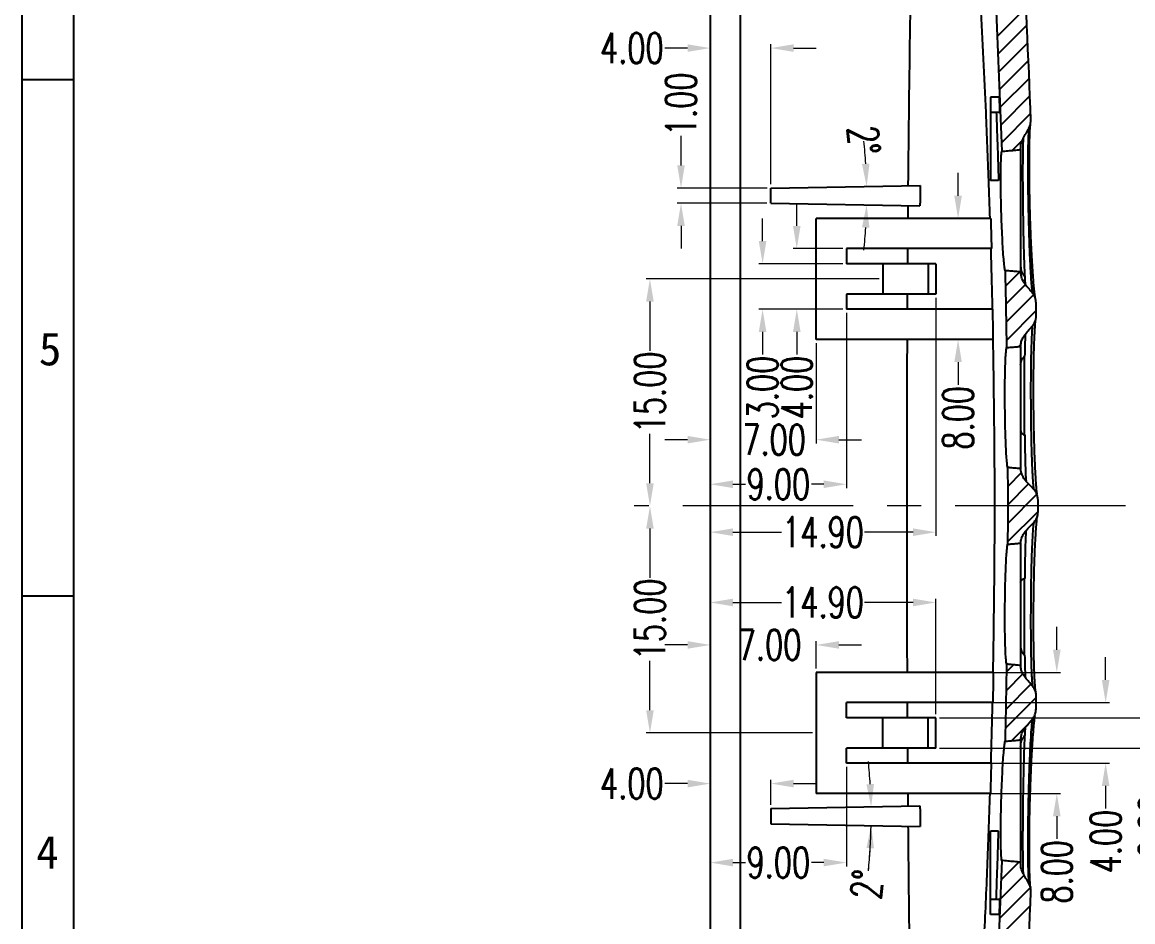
# Model space of a CAD drawing. Header units: millimetres. Extents: x 52832 to 53470, y -6025 to -5739.
# Drawn here: x 53270.5 to 53343.8, y -5903.7 to -5844.3 of the extents above; entities that cross this region are included whole.
import ezdxf
from ezdxf.enums import TextEntityAlignment as Align

# ---------------------------------------------------------------- set-up
doc = ezdxf.new("R2010")
doc.units = ezdxf.units.MM
doc.linetypes.add('CENTER', pattern=[0.6, 0.375, -0.075, 0.075, -0.075])
doc.layers.get('0').update_dxf_attribs({"linetype": 'CONTINUOUS'})
doc.layers.get('Defpoints').update_dxf_attribs({"linetype": 'CONTINUOUS'})
doc.layers.add('dim', color=82, linetype='CONTINUOUS', lineweight=9)
doc.layers.add('part', color=7, linetype='CONTINUOUS', lineweight=20)
doc.styles.get("Standard").update_dxf_attribs({"font": 'romans.shx', "width": 0.7})
doc.styles.add('宋体', font='SimSun.ttf', dxfattribs={"width": 0.7})
doc.dimstyles.new('03', dxfattribs={"dimscale": 0.5, "dimtxt": 4, "dimasz": 3, "dimexe": 0.5, "dimexo": 0.5, "dimgap": 0.09, "dimtad": 0, "dimzin": 0, "dimdsep": 46, "dimtxsty": 'Standard', "dimcen": 0, "dimclrd": 256, "dimclre": 256, "dimclrt": 6, "dimazin": 2, "dimtp": 0.01, "dimtm": 0.01, "dimtfac": 1, "dimtofl": 0, "dimtmove": 0, "dimatfit": 0, "dimfxl": 1, "dimtolj": 1, "dimtzin": 0, "dimlwd": -1, "dimlwe": -1, "dimarcsym": 0})

# ---------------------------------------------------------------- blocks, each defined once
blk = doc.blocks.new('*D1153')
at = {"layer": 'Defpoints', "color": 0}
for p in [(53315.93841046162, -5845.997005370677), (53315.93841046162, -5845.997005370677), (53319.93841046163, -5855.248909491484)]:
    blk.add_point(p, dxfattribs=at)
at = {"layer": 'dim'}
for p, q in [((53319.93841046163, -5854.998909491484), (53319.93841046163, -5845.747005370677)), ((53314.43841046162, -5845.997005370677), (53312.93841046162, -5845.997005370677)), ((53321.43841046163, -5845.997005370677), (53322.93841046163, -5845.997005370677))]:
    blk.add_line(p, q, dxfattribs=at)
for points in [[(53314.43841046162, -5845.747005370677), (53314.43841046162, -5846.247005370677), (53315.93841046162, -5845.997005370677)], [(53321.43841046163, -5845.747005370677), (53321.43841046163, -5846.247005370677), (53319.93841046163, -5845.997005370677)]]:
    blk.add_solid(points, dxfattribs=at)
at = {"layer": 'dim', "color": 6, "insert": (53310.76007712828, -5845.997005370677), "char_height": 2, "attachment_point": 5}
blk.add_mtext('\\A1;4.00', dxfattribs=at)
blk = doc.blocks.new('*D1154')
at = {"layer": 'Defpoints', "color": 0}
for p in [(53319.93841046163, -5855.248909491484), (53314.00516278799, -5856.248604904995), (53319.92096071329, -5856.248604904995)]:
    blk.add_point(p, dxfattribs=at)
at = {"layer": 'dim'}
for p, q in [((53314.00516278799, -5853.748909491484), (53314.00516278799, -5851.791825613122)), ((53319.68841046163, -5855.248909491484), (53313.75516278799, -5855.248909491484)), ((53319.67096071329, -5856.248604904995), (53313.75516278799, -5856.248604904995)), ((53314.00516278799, -5857.748604904995), (53314.00516278799, -5859.248604904995))]:
    blk.add_line(p, q, dxfattribs=at)
for points in [[(53313.75516278799, -5853.748909491484), (53314.25516278799, -5853.748909491484), (53314.00516278799, -5855.248909491484)], [(53313.75516278799, -5857.748604904995), (53314.25516278799, -5857.748604904995), (53314.00516278799, -5856.248604904995)]]:
    blk.add_solid(points, dxfattribs=at)
at = {"layer": 'dim', "color": 6, "insert": (53314.00516278799, -5849.713492279781), "char_height": 2, "attachment_point": 5, "rotation": 90}
blk.add_mtext('\\A1;1.00', dxfattribs=at)
blk = doc.blocks.new('*D1155')
at = {"layer": 'Defpoints', "color": 0}
for p in [(53319.93841046164, -5855.248909491484), (53329.81318155014, -5855.076544720985), (53326.27117997973, -5855.952404090078), (53319.93841046164, -5856.248909491484), (53329.78765812953, -5856.420828748984)]:
    blk.add_point(p, dxfattribs=at)
at = {"layer": 'dim'}
for start, end in [(3.457242124658418, 5.914484249320155), (354.0855157508977, 356.5427578755595)]:
    blk.add_arc((53291.29342964303, -5855.748909491538), 34.97834228015458, start, end, dxfattribs=at)
for points in [[(53326.4579250044, -5853.629866079893), (53325.9583031965, -5853.649309563819), (53326.26644455223, -5855.138453245566)], [(53325.95830319651, -5857.848509419127), (53326.45792500442, -5857.867952903054), (53326.26644455223, -5856.35936573738)]]:
    blk.add_solid(points, dxfattribs=at)
at = {"layer": 'dim', "color": 6, "insert": (53326.0801210428, -5852.092335941852), "char_height": 2, "attachment_point": 5, "rotation": 276.00056194950594}
blk.add_mtext('\\A1;2°', dxfattribs=at)
blk = doc.blocks.new('*D1156')
at = {"layer": 'Defpoints', "color": 0}
for p in [(53327.33841046163, -5861.248909491484), (53311.95275603631, -5876.248909491433), (53311.95275603631, -5876.248909491433)]:
    blk.add_point(p, dxfattribs=at)
at = {"layer": 'dim'}
for p, q in [((53327.08841046163, -5861.248909491484), (53311.70275603631, -5861.248909491484)), ((53311.95275603631, -5862.748909491484), (53311.95275603631, -5866.003909491458)), ((53311.95275603631, -5874.748909491433), (53311.95275603631, -5871.493909491458))]:
    blk.add_line(p, q, dxfattribs=at)
for points in [[(53311.70275603631, -5862.748909491484), (53312.20275603631, -5862.748909491484), (53311.95275603631, -5861.248909491484)], [(53311.70275603631, -5874.748909491433), (53312.20275603631, -5874.748909491433), (53311.95275603631, -5876.248909491433)]]:
    blk.add_solid(points, dxfattribs=at)
at = {"layer": 'dim', "color": 6, "insert": (53311.95275603631, -5868.74890949145), "char_height": 2, "attachment_point": 5, "rotation": 90}
blk.add_mtext('\\A1;15.00', dxfattribs=at)
blk = doc.blocks.new('*D1157')
at = {"layer": 'Defpoints', "color": 0}
for p in [(53324.93841046163, -5860.248909491484), (53319.39496877062, -5863.248909491484), (53324.93841046163, -5863.248909491484)]:
    blk.add_point(p, dxfattribs=at)
at = {"layer": 'dim'}
for p, q in [((53319.39496877062, -5858.748909491484), (53319.39496877062, -5857.248909491484)), ((53324.68841046163, -5860.248909491484), (53319.14496877062, -5860.248909491484)), ((53324.68841046163, -5863.248909491484), (53319.14496877062, -5863.248909491484)), ((53319.39496877062, -5864.748909491484), (53319.39496877062, -5866.248909491484))]:
    blk.add_line(p, q, dxfattribs=at)
for points in [[(53319.14496877062, -5858.748909491484), (53319.64496877062, -5858.748909491484), (53319.39496877062, -5860.248909491484)], [(53319.14496877062, -5864.748909491484), (53319.64496877062, -5864.748909491484), (53319.39496877062, -5863.248909491484)]]:
    blk.add_solid(points, dxfattribs=at)
at = {"layer": 'dim', "color": 6, "insert": (53319.39496877062, -5868.427242824809), "char_height": 2, "attachment_point": 5, "rotation": 90}
blk.add_mtext('\\A1;3.00', dxfattribs=at)
blk = doc.blocks.new('*D1158')
at = {"layer": 'Defpoints', "color": 0}
for p in [(53324.93841046163, -5859.248909491484), (53321.65364270957, -5863.248866739684), (53324.79624419755, -5863.248866739684)]:
    blk.add_point(p, dxfattribs=at)
at = {"layer": 'dim'}
for p, q in [((53321.65364270957, -5857.748909491484), (53321.65364270957, -5856.248909491484)), ((53324.68841046163, -5859.248909491484), (53321.40364270957, -5859.248909491484)), ((53324.54624419755, -5863.248866739684), (53321.40364270957, -5863.248866739684)), ((53321.65364270957, -5864.748866739684), (53321.65364270957, -5866.248866739684))]:
    blk.add_line(p, q, dxfattribs=at)
for points in [[(53321.40364270957, -5857.748909491484), (53321.90364270957, -5857.748909491484), (53321.65364270957, -5859.248909491484)], [(53321.40364270957, -5864.748866739684), (53321.90364270957, -5864.748866739684), (53321.65364270957, -5863.248866739684)]]:
    blk.add_solid(points, dxfattribs=at)
at = {"layer": 'dim', "color": 6, "insert": (53321.65364270957, -5868.427200073009), "char_height": 2, "attachment_point": 5, "rotation": 90}
blk.add_mtext('\\A1;4.00', dxfattribs=at)
blk = doc.blocks.new('*D1165')
at = {"layer": 'Defpoints', "color": 0}
for p in [(53332.30739117038, -5857.248909491484), (53332.30739117038, -5865.248909491484), (53332.30739117038, -5865.248909491484)]:
    blk.add_point(p, dxfattribs=at)
at = {"layer": 'dim'}
for p, q in [((53332.30739117038, -5855.748909491484), (53332.30739117038, -5854.248909491484)), ((53332.30739117038, -5866.748909491484), (53332.30739117038, -5868.248909491484))]:
    blk.add_line(p, q, dxfattribs=at)
for points in [[(53332.05739117038, -5855.748909491484), (53332.55739117038, -5855.748909491484), (53332.30739117038, -5857.248909491484)], [(53332.05739117038, -5866.748909491484), (53332.55739117038, -5866.748909491484), (53332.30739117038, -5865.248909491484)]]:
    blk.add_solid(points, dxfattribs=at)
at = {"layer": 'dim', "color": 6, "insert": (53332.30739117038, -5870.427242824809), "char_height": 2, "attachment_point": 5, "rotation": 90}
blk.add_mtext('\\A1;8.00', dxfattribs=at)
blk = doc.blocks.new('*D1166')
at = {"layer": 'Defpoints', "color": 0}
for p in [(53322.93841046163, -5865.248909491484), (53315.93841046163, -5871.873532427062), (53315.93841046163, -5871.873532427062)]:
    blk.add_point(p, dxfattribs=at)
at = {"layer": 'dim'}
for p, q in [((53322.93841046163, -5865.498909491484), (53322.93841046163, -5872.123532427062)), ((53314.43841046163, -5871.873532427062), (53312.93841046163, -5871.873532427062)), ((53324.43841046163, -5871.873532427062), (53325.93841046163, -5871.873532427062))]:
    blk.add_line(p, q, dxfattribs=at)
for points in [[(53314.43841046163, -5871.623532427062), (53314.43841046163, -5872.123532427062), (53315.93841046163, -5871.873532427062)], [(53324.43841046163, -5871.623532427062), (53324.43841046163, -5872.123532427062), (53322.93841046163, -5871.873532427062)]]:
    blk.add_solid(points, dxfattribs=at)
at = {"layer": 'dim', "color": 6, "insert": (53320.1572890732, -5871.873532427062), "char_height": 2, "attachment_point": 5}
blk.add_mtext('\\A1;7.00', dxfattribs=at)
blk = doc.blocks.new('*D1167')
at = {"layer": 'Defpoints', "color": 0}
for p in [(53324.93841046163, -5863.248909491484), (53315.93841046163, -5874.817041309992), (53315.93841046163, -5874.817041309992)]:
    blk.add_point(p, dxfattribs=at)
at = {"layer": 'dim'}
for p, q in [((53324.93841046163, -5863.498909491484), (53324.93841046163, -5875.067041309992)), ((53317.43841046163, -5874.817041309992), (53318.2600771283, -5874.817041309992)), ((53323.43841046163, -5874.817041309992), (53322.61674379497, -5874.817041309992))]:
    blk.add_line(p, q, dxfattribs=at)
for points in [[(53317.43841046163, -5874.567041309992), (53317.43841046163, -5875.067041309992), (53315.93841046163, -5874.817041309992)], [(53323.43841046163, -5874.567041309992), (53323.43841046163, -5875.067041309992), (53324.93841046163, -5874.817041309992)]]:
    blk.add_solid(points, dxfattribs=at)
at = {"layer": 'dim', "color": 6, "insert": (53320.43841046163, -5874.817041309992), "char_height": 2, "attachment_point": 5}
blk.add_mtext('\\A1;9.00', dxfattribs=at)
blk = doc.blocks.new('*D1168')
at = {"layer": 'Defpoints', "color": 0}
for p in [(53330.83841046163, -5862.248909491484), (53315.93841046163, -5877.984997934558), (53315.93841046163, -5877.984997934558)]:
    blk.add_point(p, dxfattribs=at)
at = {"layer": 'dim'}
for p, q in [((53330.83841046163, -5862.498909491484), (53330.83841046163, -5878.234997934558)), ((53317.43841046163, -5877.984997934558), (53320.64341046163, -5877.984997934558)), ((53329.33841046163, -5877.984997934558), (53326.13341046163, -5877.984997934558))]:
    blk.add_line(p, q, dxfattribs=at)
for points in [[(53317.43841046163, -5877.734997934558), (53317.43841046163, -5878.234997934558), (53315.93841046163, -5877.984997934558)], [(53329.33841046163, -5877.734997934558), (53329.33841046163, -5878.234997934558), (53330.83841046163, -5877.984997934558)]]:
    blk.add_solid(points, dxfattribs=at)
at = {"layer": 'dim', "color": 6, "insert": (53323.38841046163, -5877.984997934558), "char_height": 2, "attachment_point": 5}
blk.add_mtext('\\A1;14.90', dxfattribs=at)
blk = doc.blocks.new('*D1169')
at = {"layer": 'Defpoints', "color": 0}
for p in [(53311.95275603631, -5876.248909491433), (53311.95275603631, -5876.248909491433), (53322.93841046163, -5891.248909491484)]:
    blk.add_point(p, dxfattribs=at)
at = {"layer": 'dim'}
for p, q in [((53311.95275603631, -5877.748909491433), (53311.95275603631, -5881.003909491458)), ((53311.95275603631, -5889.748909491484), (53311.95275603631, -5886.493909491458)), ((53322.68841046163, -5891.248909491484), (53311.70275603631, -5891.248909491484))]:
    blk.add_line(p, q, dxfattribs=at)
for points in [[(53311.70275603631, -5877.748909491433), (53312.20275603631, -5877.748909491433), (53311.95275603631, -5876.248909491433)], [(53311.70275603631, -5889.748909491484), (53312.20275603631, -5889.748909491484), (53311.95275603631, -5891.248909491484)]]:
    blk.add_solid(points, dxfattribs=at)
at = {"layer": 'dim', "color": 6, "insert": (53311.95275603631, -5883.74890949145), "char_height": 2, "attachment_point": 5, "rotation": 90}
blk.add_mtext('\\A1;15.00', dxfattribs=at)
blk = doc.blocks.new('*D1170')
at = {"layer": 'Defpoints', "color": 0}
for p in [(53332.84027058206, -5887.248909491484), (53332.84027058206, -5895.248909491484), (53338.82887529043, -5895.248909491484)]:
    blk.add_point(p, dxfattribs=at)
at = {"layer": 'dim'}
for p, q in [((53338.82887529043, -5885.748909491484), (53338.82887529043, -5884.248909491484)), ((53333.09027058206, -5887.248909491484), (53339.07887529043, -5887.248909491484)), ((53333.09027058206, -5895.248909491484), (53339.07887529043, -5895.248909491484)), ((53338.82887529043, -5896.748909491484), (53338.82887529043, -5898.248909491484))]:
    blk.add_line(p, q, dxfattribs=at)
for points in [[(53338.57887529043, -5885.748909491484), (53339.07887529043, -5885.748909491484), (53338.82887529043, -5887.248909491484)], [(53338.57887529043, -5896.748909491484), (53339.07887529043, -5896.748909491484), (53338.82887529043, -5895.248909491484)]]:
    blk.add_solid(points, dxfattribs=at)
at = {"layer": 'dim', "color": 6, "insert": (53338.82887529043, -5900.427242824809), "char_height": 2, "attachment_point": 5, "rotation": 90}
blk.add_mtext('\\A1;8.00', dxfattribs=at)
blk = doc.blocks.new('*D1171')
at = {"layer": 'Defpoints', "color": 0}
for p in [(53331.86843504326, -5889.248909491484), (53331.86843504327, -5893.248909491484), (53342.05537776918, -5893.248909491484)]:
    blk.add_point(p, dxfattribs=at)
at = {"layer": 'dim'}
for p, q in [((53342.05537776918, -5887.748909491484), (53342.05537776918, -5886.248909491484)), ((53332.11843504326, -5889.248909491484), (53342.30537776918, -5889.248909491484)), ((53332.11843504327, -5893.248909491484), (53342.30537776918, -5893.248909491484)), ((53342.05537776918, -5894.748909491484), (53342.05537776918, -5896.248909491484))]:
    blk.add_line(p, q, dxfattribs=at)
for points in [[(53341.80537776918, -5887.748909491484), (53342.30537776918, -5887.748909491484), (53342.05537776918, -5889.248909491484)], [(53341.80537776918, -5894.748909491484), (53342.30537776918, -5894.748909491484), (53342.05537776918, -5893.248909491484)]]:
    blk.add_solid(points, dxfattribs=at)
at = {"layer": 'dim', "color": 6, "insert": (53342.05537776918, -5898.427242824809), "char_height": 2, "attachment_point": 5, "rotation": 90}
blk.add_mtext('\\A1;4.00', dxfattribs=at)
blk = doc.blocks.new('*D1172')
at = {"layer": 'Defpoints', "color": 0}
for p in [(53330.83841046163, -5890.248909491484), (53330.83841046163, -5892.248909491484), (53345.24300013734, -5892.248909491484)]:
    blk.add_point(p, dxfattribs=at)
at = {"layer": 'dim'}
for p, q in [((53345.24300013734, -5888.748909491484), (53345.24300013734, -5887.248909491484)), ((53331.08841046163, -5890.248909491484), (53345.49300013734, -5890.248909491484)), ((53331.08841046163, -5892.248909491484), (53345.49300013734, -5892.248909491484)), ((53345.24300013734, -5893.748909491484), (53345.24300013734, -5895.248909491484))]:
    blk.add_line(p, q, dxfattribs=at)
for points in [[(53344.99300013734, -5888.748909491484), (53345.49300013734, -5888.748909491484), (53345.24300013734, -5890.248909491484)], [(53344.99300013734, -5893.748909491484), (53345.49300013734, -5893.748909491484), (53345.24300013734, -5892.248909491484)]]:
    blk.add_solid(points, dxfattribs=at)
at = {"layer": 'dim', "color": 6, "insert": (53345.24300013734, -5897.42724282481), "char_height": 2, "attachment_point": 5, "rotation": 90}
blk.add_mtext('\\A1;2.00', dxfattribs=at)
blk = doc.blocks.new('*D1173')
at = {"layer": 'Defpoints', "color": 0}
for p in [(53315.93841046163, -5885.434533082497), (53315.93841046163, -5885.434533082497), (53322.93841046163, -5887.248909491484)]:
    blk.add_point(p, dxfattribs=at)
at = {"layer": 'dim'}
for p, q in [((53314.43841046163, -5885.434533082497), (53312.93841046163, -5885.434533082497)), ((53322.93841046163, -5886.998909491484), (53322.93841046163, -5885.184533082497)), ((53324.43841046163, -5885.434533082497), (53325.93841046163, -5885.434533082497))]:
    blk.add_line(p, q, dxfattribs=at)
for points in [[(53314.43841046163, -5885.184533082497), (53314.43841046163, -5885.684533082497), (53315.93841046163, -5885.434533082497)], [(53324.43841046163, -5885.184533082497), (53324.43841046163, -5885.684533082497), (53322.93841046163, -5885.434533082497)]]:
    blk.add_solid(points, dxfattribs=at)
at = {"layer": 'dim', "color": 6, "insert": (53319.85765816625, -5885.434533082497), "char_height": 2, "attachment_point": 5}
blk.add_mtext('\\A1;7.00', dxfattribs=at)
blk = doc.blocks.new('*D1174')
at = {"layer": 'Defpoints', "color": 0}
for p in [(53324.93841046164, -5893.248909491484), (53315.93841046163, -5899.816699452461), (53315.93841046163, -5899.816699452461)]:
    blk.add_point(p, dxfattribs=at)
at = {"layer": 'dim'}
for p, q in [((53324.93841046164, -5893.498909491484), (53324.93841046164, -5900.066699452461)), ((53317.43841046163, -5899.816699452461), (53318.2600771283, -5899.816699452461)), ((53323.43841046164, -5899.816699452461), (53322.61674379497, -5899.816699452461))]:
    blk.add_line(p, q, dxfattribs=at)
for points in [[(53317.43841046163, -5899.566699452461), (53317.43841046163, -5900.066699452461), (53315.93841046163, -5899.816699452461)], [(53323.43841046164, -5899.566699452461), (53323.43841046164, -5900.066699452461), (53324.93841046164, -5899.816699452461)]]:
    blk.add_solid(points, dxfattribs=at)
at = {"layer": 'dim', "color": 6, "insert": (53320.43841046163, -5899.816699452461), "char_height": 2, "attachment_point": 5}
blk.add_mtext('\\A1;9.00', dxfattribs=at)
blk = doc.blocks.new('*D1175')
at = {"layer": 'Defpoints', "color": 0}
for p in [(53315.93841046163, -5882.628362119678), (53315.93841046163, -5882.628362119678), (53330.83841046163, -5890.248909491484)]:
    blk.add_point(p, dxfattribs=at)
at = {"layer": 'dim'}
for p, q in [((53330.83841046163, -5889.998909491484), (53330.83841046163, -5882.378362119678)), ((53317.43841046163, -5882.628362119678), (53320.64341046163, -5882.628362119678)), ((53329.33841046163, -5882.628362119678), (53326.13341046163, -5882.628362119678))]:
    blk.add_line(p, q, dxfattribs=at)
for points in [[(53317.43841046163, -5882.378362119678), (53317.43841046163, -5882.878362119678), (53315.93841046163, -5882.628362119678)], [(53329.33841046163, -5882.378362119678), (53329.33841046163, -5882.878362119678), (53330.83841046163, -5882.628362119678)]]:
    blk.add_solid(points, dxfattribs=at)
at = {"layer": 'dim', "color": 6, "insert": (53323.38841046163, -5882.628362119678), "char_height": 2, "attachment_point": 5}
blk.add_mtext('\\A1;14.90', dxfattribs=at)
blk = doc.blocks.new('*D1176')
at = {"layer": 'Defpoints', "color": 0}
for p in [(53315.93841046163, -5894.597638751673), (53315.93841046163, -5894.597638751673), (53319.93841046163, -5896.248909491484)]:
    blk.add_point(p, dxfattribs=at)
at = {"layer": 'dim'}
for p, q in [((53314.43841046163, -5894.597638751673), (53312.93841046163, -5894.597638751673)), ((53319.93841046163, -5895.998909491484), (53319.93841046163, -5894.347638751673)), ((53321.43841046163, -5894.597638751673), (53322.93841046163, -5894.597638751673))]:
    blk.add_line(p, q, dxfattribs=at)
for points in [[(53314.43841046163, -5894.347638751673), (53314.43841046163, -5894.847638751673), (53315.93841046163, -5894.597638751673)], [(53321.43841046163, -5894.347638751673), (53321.43841046163, -5894.847638751673), (53319.93841046163, -5894.597638751673)]]:
    blk.add_solid(points, dxfattribs=at)
at = {"layer": 'dim', "color": 6, "insert": (53310.7600771283, -5894.597638751673), "char_height": 2, "attachment_point": 5}
blk.add_mtext('\\A1;4.00', dxfattribs=at)
blk = doc.blocks.new('*D1185')
at = {"layer": 'Defpoints', "color": 0}
for p in [(53319.93841046163, -5896.248909491484), (53329.78765809003, -5896.076990234584), (53326.56767743286, -5896.543689921112), (53319.93841046163, -5897.248909491484), (53329.81318150853, -5897.421274261183)]:
    blk.add_point(p, dxfattribs=at)
at = {"layer": 'dim'}
for centre, start, end in [((53291.29342964437, -5896.748909491668), 3.436584666324523, 5.873169332346091), ((53291.29342964436, -5896.748909491668), 354.1257281569831, 359.000000000435), ((53291.29342964437, -5896.748909491668), 354.1268306683919, 356.5634153344135)]:
    blk.add_arc(centre, 35.27484474970644, start, end, dxfattribs=at)
for points in [[(53326.75465426692, -5894.62472594098), (53326.25502896205, -5894.644079357604), (53326.56290186435, -5896.133278563898)], [(53326.25502896207, -5898.853739625281), (53326.75465426694, -5898.873093041899), (53326.56290186436, -5897.364540418984)]]:
    blk.add_solid(points, dxfattribs=at)
at = {"layer": 'dim', "color": 6, "insert": (53326.28973645867, -5901.266023347451), "char_height": 2, "attachment_point": 5, "rotation": 84.12572815661402}
blk.add_mtext('\\A1;2°', dxfattribs=at)
blk = doc.blocks.new('sa3l')
for p, q in [((11.66399999999976, 303.2640000000001), (5.83199999999988, 303.2640000000001)), ((11.66399999999976, 244.944), (5.83199999999988, 244.944))]:
    blk.add_line(p, q)
for points in [[(5.83199999999988, 5.832000000000335), (5.832000000000789, 484.0560000000005), (340.5888, 484.0559999999996), (340.5887999999995, 5.831999999999425)], [(11.66399999999976, 11.66399999999976), (11.66400000000021, 478.2240000000002), (334.7568000000006, 478.2240000000002), (334.7567999999997, 11.66399999999976)]]:
    blk.add_lwpolyline(points, close=True)
at = {"style": '宋体'}
for s, p in [('5', (8.985396042366574, 272.8548689529357)), ('4', (8.677625231565798, 216.0097332485525))]:
    blk.add_text(s, height=3.732480000000002, dxfattribs=at).set_placement(p, align=Align.MIDDLE)

msp = doc.modelspace()

# ---------------------------------------------------------------- linework, layer by layer
at = {"color": 7, "linetype": 'Continuous'}
for p, q in [((53315.93841046163, -5820.248909491484), (53315.93841046163, -5932.248909491484)), ((53317.93841046163, -5930.944093932883), (53317.93841046163, -5822.356469741983)), ((53334.43841046163, -5849.248909491484), (53334.43841046163, -5854.748909491484)), ((53335.01742623873, -5849.248909491484), (53334.43841046163, -5849.248909491484)), ((53335.05555930093, -5850.248909491484), (53334.43841046163, -5850.248909491484)), ((53337.08932426583, -5851.047379840184), (53337.12085580013, -5850.755805436183)), ((53336.98513092853, -5851.303048565584), (53337.08932426583, -5851.047379840184)), ((53336.43841046163, -5852.622242985683), (53336.43841988853, -5860.789886471884)), ((53319.93841046163, -5855.248909491484), (53329.81318155013, -5855.076544720983)), ((53319.93841046163, -5856.248909491484), (53319.93841046163, -5855.248909491484)), ((53334.98297701373, -5854.748909491484), (53334.43841046163, -5854.748909491484)), ((53319.93841046163, -5856.248909491484), (53329.78765812953, -5856.420828748984)), ((53322.93841046163, -5865.248909491484), (53322.93841046163, -5857.248909491484)), ((53334.46140334073, -5857.248909491484), (53322.93841046163, -5857.248909491484)), ((53324.93841046163, -5859.248909491484), (53324.93841046163, -5860.248909491484)), ((53334.51330234133, -5859.248909491484), (53324.93841046163, -5859.248909491484)), ((53330.83841046163, -5860.248909491484), (53324.93841046163, -5860.248909491484)), ((53327.33841046163, -5860.248909491484), (53327.33841046163, -5862.248909491484)), ((53330.33841046163, -5860.248909491484), (53330.33841046163, -5862.248909491484)), ((53330.83841046163, -5860.248909491484), (53330.83841046163, -5862.248909491484)), ((53324.93841046163, -5862.248909491484), (53324.93841046163, -5863.248909491484)), ((53330.83841046163, -5862.248909491484), (53324.93841046163, -5862.248909491484)), ((53334.59978907883, -5863.248909491484), (53324.93841046163, -5863.248909491484)), ((53334.63437971613, -5865.248909491484), (53322.93841046163, -5865.248909491484)), ((53336.43844641653, -5865.707930150484), (53336.43846749683, -5873.789890708184)), ((53336.43851396673, -5878.707924139683), (53336.43844556453, -5886.789888756583)), ((53334.63437971613, -5887.248909491484), (53322.93841046163, -5887.248909491484)), ((53322.93841046163, -5887.248909491484), (53322.93841046163, -5895.248909491484)), ((53334.59978907883, -5889.248909491484), (53324.93841046163, -5889.248909491484)), ((53324.93841046163, -5890.248909491484), (53324.93841046163, -5889.248909491484)), ((53330.83841046163, -5890.248909491484), (53324.93841046163, -5890.248909491484)), ((53327.33841046163, -5892.248909491484), (53327.33841046163, -5890.248909491484)), ((53330.33841046163, -5892.248909491484), (53330.33841046163, -5890.248909491484)), ((53330.83841046163, -5892.248909491484), (53330.83841046163, -5890.248909491484)), ((53336.43842444773, -5891.707932105283), (53336.43841046163, -5899.884459543684)), ((53330.83841046163, -5892.248909491484), (53324.93841046163, -5892.248909491484)), ((53324.93841046163, -5893.248909491484), (53324.93841046163, -5892.248909491484)), ((53334.51330234133, -5893.248909491484), (53324.93841046163, -5893.248909491484)), ((53334.46140334073, -5895.248909491484), (53322.93841046163, -5895.248909491484)), ((53319.93841046163, -5896.248909491484), (53329.78765809003, -5896.076990234584)), ((53319.93841046163, -5896.248909491484), (53319.93841046163, -5897.248909491484)), ((53319.93841046163, -5897.248909491484), (53329.81318150853, -5897.421274261183)), ((53334.98297701373, -5897.748909491484), (53334.43841046163, -5897.748909491484)), ((53334.43841046163, -5903.248909491484), (53334.43841046163, -5897.748909491484)), ((53335.05555930093, -5902.248909491484), (53334.43841046163, -5902.248909491484)), ((53335.01742623873, -5903.248909491484), (53334.43841046163, -5903.248909491484))]:
    msp.add_line(p, q, dxfattribs=at)
at = {"color": 5, "linetype": 'Continuous'}
for p, q in [((53336.78294227483, -5843.342195550284), (53334.88713064783, -5845.238007177183)), ((53336.83599341473, -5844.506123573983), (53334.93393991983, -5846.408177068884)), ((53336.88904455473, -5845.670051597684), (53334.98074919173, -5847.578346960683)), ((53336.94209569463, -5846.833979621383), (53335.02755846363, -5848.748516852384)), ((53336.99514683453, -5847.997907645084), (53335.07436773553, -5849.918686744084)), ((53337.04819797453, -5849.161835668783), (53335.12117700743, -5851.088856635884)), ((53337.10124911443, -5850.325763692484), (53335.16798627933, -5852.259026527584)), ((53336.55898081613, -5852.085011154483), (53335.88697943633, -5852.757012534284)), ((53336.37830914183, -5860.784536974384), (53335.43259866613, -5861.730247450084)), ((53336.75745499973, -5861.622370280184), (53335.45709636983, -5862.922728910084)), ((53337.29955116203, -5862.297253281484), (53335.47845630303, -5864.118348140483)), ((53337.46768750913, -5863.346096098084), (53335.49865629013, -5865.315127316983)), ((53336.45833821603, -5865.572424554784), (53336.31153872773, -5865.719224043083)), ((53335.61595890763, -5873.716678845183), (53335.58080569433, -5873.751832058483)), ((53336.50117530573, -5874.048441610684), (53335.58302101463, -5874.966595901784)), ((53336.96751187673, -5874.799084203283), (53335.58523633493, -5876.181359745184)), ((53337.50857392623, -5875.475001317483), (53335.58325974493, -5877.400315498883)), ((53337.58702511763, -5876.613529289783), (53335.58103632953, -5878.619518077883)), ((53335.97111240143, -5886.748296151583), (53335.49800284403, -5887.221405708883)), ((53336.58655373313, -5887.349833983483), (53335.47710925343, -5888.459278463183)), ((53337.11987086893, -5888.033496011383), (53335.45455467983, -5889.698812200483)), ((53337.47234807063, -5888.897997973284), (53335.42902932883, -5890.941316715083)), ((53336.99290096893, -5890.594424238683), (53335.82477584733, -5891.762549360284)), ((53336.32627351393, -5899.779905839284), (53335.13884296803, -5900.967336385183)), ((53335.20878131083, -5899.680418878784), (53335.18955322623, -5899.699646963383)), ((53336.67272244623, -5900.650436070683), (53335.08813270993, -5902.235025806984)), ((53337.08533729823, -5901.454800382284), (53335.03742245173, -5903.502715228784)), ((53337.07815899153, -5902.678957852683), (53334.98671219363, -5904.770404650583))]:
    msp.add_line(p, q, dxfattribs=at)
at = {"color": 7, "linetype": 'Continuous'}
for points in [[(53337.12085016663, -5850.755805610283), (53336.55132777963, -5838.260634591184), (53335.75773544983, -5825.778001897284)], [(53333.81797588503, -5826.711011491683), (53334.38454640263, -5835.407701579184), (53334.84204174183, -5844.110844157283), (53335.19038792703, -5852.819038091684)], [(53329.02016442793, -5855.090386886283), (53329.14719239063, -5844.436062664584), (53329.35956920353, -5834.705321150183), (53329.42216496343, -5832.714556960484)], [(53334.15557232393, -5850.259719514384), (53333.79777524893, -5843.146984047084), (53333.36881754403, -5836.266543849683)], [(53335.01742623873, -5849.248909491484), (53335.03028390513, -5849.582234097484), (53335.04299484913, -5849.915567467883), (53335.05555930093, -5850.248909491484)], [(53334.33681279603, -5854.752809503683), (53334.15557232393, -5850.259719514384)], [(53334.82911773163, -5850.248909491484), (53334.88318324943, -5851.736024866484), (53334.93449639143, -5853.236009976784), (53334.98297701373, -5854.748909491484)], [(53336.60873382823, -5851.961267026283), (53336.79484249453, -5851.634715252883), (53336.98513923563, -5851.303053281384)], [(53336.98513093453, -5851.303048536583), (53336.96856612583, -5851.420576926384), (53336.95209816703, -5851.629213425183), (53336.93700907893, -5851.954783703383), (53336.92426113913, -5852.430479719984), (53336.91430412843, -5853.098882053084), (53336.91052780783, -5853.995174229984), (53336.91675984863, -5855.079817206383), (53336.93257195633, -5856.193512151784), (53336.95333244333, -5857.198214846483), (53336.97640187213, -5858.066929533684), (53337.00051237223, -5858.811394840183), (53337.02424066893, -5859.439166744583), (53337.04739515533, -5859.963696785484), (53337.06920586573, -5860.400048090783), (53337.08916345533, -5860.761500630883), (53337.10722450033, -5861.059122091384), (53337.12360860553, -5861.303336024984), (53337.13863283593, -5861.503182369484), (53337.15257204323, -5861.666470050583), (53337.16541699013, -5861.799130154684), (53337.17701687473, -5861.905484555484), (53337.18738219843, -5861.989783887683), (53337.19663807653, -5862.056043140184), (53337.20491959443, -5862.107502695184), (53337.21233449613, -5862.146677406184), (53337.21894975193, -5862.175536576584)], [(53337.33407007313, -5861.925284081383), (53337.30695959793, -5861.635454534883), (53337.27862451003, -5861.293196633083), (53337.24947676833, -5860.898364019284), (53337.21989276233, -5860.451113747984), (53337.19051067803, -5859.954933876584), (53337.16203548213, -5859.416862983683), (53337.13504815533, -5858.846038010583), (53337.11011688303, -5858.252470395084), (53337.08771936293, -5857.646827467584), (53337.06825429193, -5857.040422857584), (53337.05191887653, -5856.444352812684), (53337.03859763623, -5855.866806826383), (53337.02825173313, -5855.312167409584), (53337.02088642333, -5854.783664191584), (53337.01629732173, -5854.283883540984), (53337.01410364223, -5853.815019563984), (53337.01409067203, -5853.379006221783), (53337.01630542123, -5852.977339901683), (53337.02070725263, -5852.610857074083), (53337.02695198903, -5852.280546993684), (53337.03465343103, -5851.987569191983), (53337.04359951963, -5851.732359550084), (53337.05356532303, -5851.514895376084)], [(53337.05356532303, -5851.514895376084), (53337.06416414173, -5851.335533222184), (53337.07487152763, -5851.194913627683), (53337.08485746783, -5851.094206873084), (53337.09236497723, -5851.037097342283), (53337.09226471533, -5851.037003604183)], [(53336.43844635383, -5852.621503032184), (53336.48039484853, -5852.280091688684), (53336.60907799683, -5851.960650723983)], [(53336.60850175963, -5851.961632449584), (53336.59268343043, -5852.279646080684), (53336.58107555313, -5852.822649609783)], [(53335.41140226503, -5860.698464401084), (53335.36717720023, -5860.420442253683), (53335.32040546843, -5859.949414058883), (53335.27383157093, -5859.310262175884), (53335.23022291833, -5858.536802832983), (53335.19215962773, -5857.669943525883), (53335.16183884483, -5856.755467321784), (53335.14091759213, -5855.841529917384), (53335.13041473383, -5854.976086267584), (53335.13067831713, -5854.204409979284), (53335.14141404753, -5853.566817112083), (53335.16176050073, -5853.096734161983), (53335.19038792703, -5852.819038091684)], [(53335.19038792703, -5852.819038091684), (53335.60572333323, -5852.782051193083), (53336.02173188543, -5852.745016276884), (53336.43841046163, -5852.707933349783)], [(53336.58107555313, -5852.822649609783), (53336.57353529823, -5853.570586594584), (53336.57223828363, -5854.486125702783), (53336.57721154083, -5855.520394849384), (53336.58836300963, -5856.619680809884), (53336.60466436033, -5857.702374553483), (53336.62548212683, -5858.736611708384), (53336.65154724033, -5859.701334954883), (53336.67960683713, -5860.510750886484), (53336.70600633643, -5861.107236683183)], [(53329.81318155013, -5855.076544720983), (53329.80770172013, -5855.522119254483), (53329.79911549923, -5855.970223661384), (53329.78765812953, -5856.420828748984)], [(53334.42257815443, -5857.248913426583), (53334.33681279603, -5854.752809503683)], [(53329.00303747273, -5857.248891982684), (53329.00948422783, -5856.407245672984)], [(53334.46140334073, -5857.248909491484), (53334.47926333413, -5857.912781622584), (53334.49656541203, -5858.579443206983), (53334.51330234133, -5859.248909491484)], [(53328.98292500053, -5860.248862398684), (53328.98914491993, -5859.248867427184)], [(53334.58528354393, -5863.248912007884), (53334.55444376593, -5861.916063867384), (53334.52055875413, -5860.582776802484), (53334.48362197163, -5859.248913719183)], [(53336.43840873883, -5860.396679794483), (53336.45600470613, -5860.589207087984), (53336.50703930793, -5860.771555075684), (53336.58976467653, -5860.944505003684), (53336.70600633643, -5861.107236683183)], [(53335.41140226503, -5860.698464401084), (53335.46370825643, -5863.244577534284), (53335.50668616693, -5865.790869665184)], [(53336.43841988853, -5860.789886471884), (53336.09562881563, -5860.759380113083), (53335.75328924373, -5860.728906106983), (53335.41140226503, -5860.698464401084)], [(53336.74327522263, -5861.599967711683), (53336.52291956513, -5861.222061676083), (53336.43841988853, -5860.789886471884)], [(53336.70600790333, -5861.107236204984), (53336.71873750673, -5861.320462889284), (53336.73135456463, -5861.486216701083), (53336.74312647913, -5861.599839402484)], [(53337.21894970163, -5862.175536618383), (53336.97752583013, -5861.886935343684), (53336.74052345113, -5861.602015487084)], [(53337.39814593483, -5862.491375995683), (53337.40234908223, -5862.500240237683), (53337.41396167213, -5862.536544926984), (53337.40202359513, -5862.474071922484), (53337.38259232733, -5862.346156725183), (53337.35950095633, -5862.162398514483), (53337.33407007313, -5861.925284081383)], [(53328.96700417063, -5863.248866739684), (53328.97186850243, -5862.248862772183)], [(53337.40646510083, -5862.512170806984), (53337.34611204933, -5862.367565175084), (53337.21894975203, -5862.175536576784)], [(53337.45761642103, -5862.811823079984), (53337.42712120613, -5862.583407808183), (53337.40646510083, -5862.512170806984)], [(53334.63437971613, -5865.248909491484), (53334.62341077973, -5864.578001699383), (53334.61187679673, -5863.911346369184), (53334.59978907883, -5863.248909491484)], [(53337.47342289983, -5863.658360010783), (53337.46564859543, -5863.235087240284), (53337.45761732983, -5862.811823057484)], [(53337.22536673213, -5864.343918885484), (53337.31421331373, -5864.224320338483), (53337.38471473993, -5864.093104605384), (53337.40731349923, -5864.038306057983)], [(53337.40098833853, -5864.284333438283), (53337.42309995193, -5864.055251110283), (53337.42481115423, -5864.044578635583)], [(53337.40731349923, -5864.038306057983), (53337.43371996953, -5863.958977367884)], [(53337.43371996953, -5863.958977367884), (53337.43540937393, -5863.953044899484), (53337.46520747363, -5863.807098070283), (53337.47342524863, -5863.658359981284)], [(53336.43844641653, -5865.707930150484), (53336.48162570893, -5865.413787041884), (53336.58888385423, -5865.137505889584), (53336.75389514663, -5864.893966695084)], [(53336.75398100523, -5864.893792304583), (53336.73939515923, -5865.084874887883), (53336.72547495783, -5865.400180894383), (53336.71334875233, -5865.829742068583), (53336.70369640893, -5866.357369727383)], [(53336.75319676193, -5864.893253424483), (53336.98743340583, -5864.620158482584), (53337.22536728723, -5864.343919355883)], [(53337.22536673293, -5864.343918881884), (53337.19723056513, -5864.546504473684), (53337.16936338923, -5864.936963787283), (53337.14574676803, -5865.504307143484), (53337.12674455423, -5866.156906358484), (53337.11228900883, -5866.880315061384), (53337.10340073263, -5867.697967015783), (53337.10031579333, -5868.621688100983), (53337.10384513093, -5869.621220145684), (53337.11282225843, -5870.589467169283), (53337.12580555333, -5871.427517004584), (53337.14059149483, -5872.127903115284), (53337.15657350373, -5872.715462077584), (53337.17315581683, -5873.203750247683), (53337.18908752793, -5873.606640811284), (53337.20395391123, -5873.937161123584), (53337.21776938623, -5874.207372863583), (53337.23075786383, -5874.427515609684), (53337.24313453073, -5874.606385667184), (53337.25488714303, -5874.751154682584), (53337.26573261093, -5874.866834504183), (53337.27556324633, -5874.958080052284), (53337.28443908253, -5875.029401720583), (53337.29246498303, -5875.084498170084), (53337.29972591303, -5875.126200669783), (53337.30627136913, -5875.156710657683)], [(53337.51524987303, -5875.351638198284), (53337.49712932403, -5875.177107825483), (53337.47786835533, -5874.957812485784), (53337.45797808773, -5874.694273646383), (53337.43782091853, -5874.386776874883), (53337.41771418273, -5874.035241522483), (53337.39796815623, -5873.639780959784), (53337.37891674613, -5873.201142708383), (53337.36095361383, -5872.721141757684), (53337.34445520523, -5872.203307779184), (53337.32966117483, -5871.651639543484), (53337.31689856383, -5871.070582203583), (53337.30666219823, -5870.465768562583), (53337.29904218653, -5869.843699490583), (53337.29430172533, -5869.211064896083), (53337.29261754463, -5868.573308541583), (53337.29412662403, -5867.936210565384), (53337.29925998683, -5867.306177226784), (53337.30778404383, -5866.690578832484), (53337.31981659043, -5866.098952897083), (53337.33600523443, -5865.543442723084), (53337.35556371353, -5865.042710945483), (53337.37772700703, -5864.617540823284)], [(53337.37772700703, -5864.617540823284), (53337.40098833853, -5864.284333438283)], [(53328.95851690293, -5887.248939844583), (53328.94556619963, -5882.957789628684), (53328.94554731203, -5869.548946131184), (53328.95853395143, -5865.248879108884)], [(53334.62592071443, -5887.248907511083), (53334.71692404633, -5879.915537417183), (53334.71692405373, -5872.582283106483), (53334.62592071023, -5865.248911407083)], [(53335.58073586783, -5873.713542918684), (53335.54148858543, -5873.434697262183), (53335.50330804123, -5872.961629537784), (53335.46848679973, -5872.319431760284), (53335.43917010153, -5871.542090526384), (53335.41718217533, -5870.670651734184), (53335.40387323723, -5869.751035990884), (53335.40000960523, -5868.831598414983), (53335.40572166083, -5867.960642629184), (53335.42051232933, -5867.183935947583), (53335.44332471133, -5866.542309762784), (53335.47265478893, -5866.069592997284), (53335.50668616693, -5865.790869665184)], [(53335.50668616693, -5865.790869665184), (53335.81690026123, -5865.763249820584), (53336.12748745263, -5865.735603313384), (53336.43844641653, -5865.707930150484)], [(53336.43841046163, -5866.910918284583), (53336.46920704473, -5866.713070011384), (53336.55970238233, -5866.525253149383), (53336.70369640893, -5866.357369727383)], [(53336.70596784983, -5871.575011729983), (53336.69484569463, -5870.492316496584), (53336.69097787823, -5869.360015288584), (53336.69124360413, -5868.250817137684), (53336.69469234573, -5867.231796171884), (53336.70369640893, -5866.357369727383)], [(53336.43841046163, -5871.272970148383), (53336.45611444243, -5871.355128764084), (53336.50711533143, -5871.432417730984), (53336.58944984063, -5871.505649124883), (53336.70596784853, -5871.575011732683)], [(53336.70596784993, -5871.575011731884), (53336.72024942853, -5872.474733652183), (53336.73777537693, -5873.260713759783), (53336.75666103283, -5873.894371023984), (53336.77684571593, -5874.349264092883), (53336.79599356503, -5874.610807598584)], [(53335.58073586783, -5873.713542918684), (53335.58535952253, -5876.248909276083), (53335.58073586633, -5878.784276064383)], [(53336.43846749683, -5873.789890708184), (53336.15224287603, -5873.764418962383), (53335.86633200843, -5873.738969699183), (53335.58073586783, -5873.713542918684)], [(53336.79598979913, -5874.610702161083), (53336.54605021803, -5874.233465601684), (53336.43846749683, -5873.789890708184)], [(53337.30627129733, -5875.156710725283), (53337.04752478943, -5874.883855788384), (53336.79295757013, -5874.614148487783)], [(53337.40407430823, -5875.276693453484), (53337.30627136923, -5875.156710658183)], [(53337.53927252843, -5875.551219727084), (53337.48259571063, -5875.410056546283), (53337.40407430823, -5875.276693453484)], [(53337.53138462493, -5875.480328674784), (53337.51524987303, -5875.351638198284)], [(53337.54768917233, -5875.579118381984), (53337.54006491823, -5875.553727866984), (53337.53927252843, -5875.551219727084)], [(53337.58701651083, -5875.858678350183), (53337.57515528083, -5875.704416732384), (53337.54768917233, -5875.579118381984)], [(53337.58701743793, -5876.640797726183), (53337.58712757273, -5876.249738064584), (53337.58701835113, -5875.858678339284)], [(53337.54100296383, -5876.942992005784), (53337.55432096813, -5876.896239803184), (53337.58702486753, -5876.640797771483)], [(53336.79212955393, -5877.886059696983), (53337.04703931393, -5877.616393745683), (53337.30578288553, -5877.343776860784)], [(53337.30578290753, -5877.343776881484), (53337.27343885663, -5877.550610082583), (53337.23926016113, -5877.941781129784), (53337.20801236933, -5878.488306050784), (53337.18052400143, -5879.104040998083), (53337.15623323133, -5879.779842378784), (53337.13604104243, -5880.537965181784), (53337.11956584463, -5881.391922942384), (53337.10812141733, -5882.330192063184), (53337.10189301973, -5883.277708780683), (53337.10110599503, -5884.132458008983), (53337.10456099763, -5884.855669563784), (53337.11054649833, -5885.464242150583), (53337.11885270783, -5885.976905667983), (53337.12824159323, -5886.404417455484), (53337.13780829263, -5886.758746440483), (53337.14724153383, -5887.051108001484), (53337.15650654933, -5887.291669994684), (53337.16568308323, -5887.488975377283), (53337.17482836873, -5887.650414042184), (53337.18375430633, -5887.781791700983), (53337.19218500763, -5887.887328242084), (53337.20000852903, -5887.971121642484), (53337.20723901163, -5888.037101264884), (53337.21392372563, -5888.088452323384), (53337.22010166433, -5888.127633637084), (53337.22578718813, -5888.156574847184)], [(53337.38228900493, -5887.957896686284), (53337.36589660093, -5887.671084943683), (53337.35033516253, -5887.335750774783), (53337.33600630463, -5886.954148970984), (53337.32323683803, -5886.528926773683), (53337.31236867223, -5886.062657414784), (53337.30363657683, -5885.556860985083), (53337.29730802983, -5885.013915979984), (53337.29346218913, -5884.435837019084), (53337.29254220153, -5883.825147318484), (53337.29481297063, -5883.185524667483), (53337.30043699163, -5882.521718464383), (53337.30969263293, -5881.841899663083), (53337.32250717853, -5881.159509802284), (53337.33908150643, -5880.489027817083), (53337.35887081223, -5879.844506857384), (53337.38121041053, -5879.239430545183), (53337.40614897923, -5878.687024813184), (53337.43254771783, -5878.198893707484), (53337.45969934993, -5877.781532276384), (53337.48659835113, -5877.439670933283), (53337.51215829673, -5877.177517999684), (53337.53451484663, -5876.999723030383), (53337.54831610933, -5876.917844115584), (53337.53124744123, -5876.971403904584), (53337.52594954633, -5876.982832215784)], [(53337.30578290753, -5877.343776881284), (53337.45837226233, -5877.136074646483), (53337.54100296383, -5876.942992005784)], [(53336.43851396673, -5878.707924139683), (53336.49233813783, -5878.408044560783), (53336.61301590693, -5878.129144278483), (53336.79312579303, -5877.887096434984)], [(53336.79326652063, -5877.886856796584), (53336.77157351473, -5878.162446157384), (53336.75016857243, -5878.648581212184), (53336.73232318653, -5879.315803102583), (53336.71816869823, -5880.121484103984), (53336.70605119083, -5881.015892286983)], [(53335.50668616083, -5886.706949317084), (53335.47265340583, -5886.428209671583), (53335.44332193153, -5885.955450043283), (53335.42050907173, -5885.313760691884), (53335.40571948653, -5884.537002707783), (53335.40000939213, -5883.666023218583), (53335.40387515833, -5882.746576845683), (53335.41718626773, -5881.826959695783), (53335.43917601933, -5880.955538493983), (53335.46849308703, -5880.178248240683), (53335.50331269563, -5879.536118407484), (53335.54149077023, -5879.063100509184), (53335.58073586633, -5878.784276064383)], [(53335.58073586633, -5878.784276064383), (53335.86634629323, -5878.758848011984), (53336.15227265233, -5878.733397370283), (53336.43851396673, -5878.707924139683)], [(53336.43841046163, -5881.303895578883), (53336.46949291853, -5881.200891036384), (53336.56081093183, -5881.103157056484), (53336.70605119083, -5881.015892286983)], [(53336.70381710673, -5886.128622957784), (53336.69407497123, -5885.262495346284), (53336.69072637963, -5884.258900483183), (53336.69124834913, -5883.175839781084), (53336.69548347943, -5882.073473457183), (53336.70605119083, -5881.015892286983)], [(53336.43841046163, -5885.578031295883), (53336.46922663913, -5885.774844886284), (53336.55977292093, -5885.961665045984), (53336.70381710673, -5886.128622957784)], [(53336.70381710673, -5886.128622957784), (53336.71379789673, -5886.655449501383), (53336.72600133713, -5887.086534890684), (53336.73988695223, -5887.405298195684), (53336.75443049723, -5887.600678480184)], [(53335.50668616083, -5886.706949317084), (53335.46370825673, -5889.253241023884), (53335.41140225583, -5891.799354582584)], [(53336.43844556453, -5886.789888756583), (53336.12748826403, -5886.762215741684), (53335.81690135533, -5886.734569259684), (53335.50668616083, -5886.706949317084)], [(53336.75445544193, -5887.600697642283), (53336.58979087423, -5887.358125454984), (53336.48237053713, -5887.082983706883), (53336.43844556453, -5886.789888756583)], [(53334.63437971613, -5887.248909491484), (53334.62343709993, -5887.918252415084), (53334.61190450823, -5888.584914097283), (53334.59978907883, -5889.248909491484)], [(53337.22578714473, -5888.156574884283), (53336.98643876503, -5887.878442665284), (53336.75117476103, -5887.603712299683)], [(53337.43172015293, -5888.533951711784), (53337.36339979543, -5888.362012707284), (53337.22578718823, -5888.156574847483)], [(53337.42375588923, -5888.511749014783), (53337.42766515963, -5888.520911130084), (53337.43933039143, -5888.562267660483), (53337.43009880323, -5888.502978460683), (53337.41541933123, -5888.376702178383), (53337.39903231193, -5888.193823427184), (53337.38228900493, -5887.957896686284)], [(53337.47339104303, -5888.841138110283), (53337.44772679343, -5888.594995518984), (53337.43172015293, -5888.533951711784)], [(53337.45758400343, -5889.687724733383), (53337.46561677793, -5889.264435753984), (53337.47339255973, -5888.841138129584)], [(53328.97184257633, -5890.248956273784), (53328.96698029823, -5889.248952270684)], [(53334.48362195383, -5893.248905868983), (53334.52055875243, -5891.915042135283), (53334.55444376543, -5890.581755075984), (53334.58528354653, -5889.248906931283)], [(53337.40817973333, -5889.982215115783), (53337.42711359613, -5889.916181271983), (53337.45758551863, -5889.687724771184)], [(53336.74180199483, -5890.895749189584), (53336.97812504473, -5890.612073549984), (53337.21848863243, -5890.324967868183)], [(53337.21848792683, -5890.324967281183), (53337.18551666843, -5890.517240868084), (53337.14650655873, -5890.897624993384), (53337.10289360813, -5891.514697437184), (53337.05537296073, -5892.366508392283), (53337.01005479753, -5893.411363702084), (53336.97181289003, -5894.578592513483), (53336.94348560703, -5895.743733481084), (53336.92494437063, -5896.787735339683), (53336.91490965893, -5897.675693321584), (53336.91087364093, -5898.420722677683), (53336.91170462843, -5899.035310294184), (53336.91572058013, -5899.536521387784), (53336.92152914053, -5899.941362486684), (53336.92845188463, -5900.265357549683), (53336.93621152593, -5900.522560895783), (53336.94462973103, -5900.724850365784), (53336.95332065013, -5900.882157385484), (53336.96187304153, -5901.001844687484), (53336.97008337563, -5901.090477897384), (53336.97789337943, -5901.153985810884), (53336.98533904063, -5901.197407433584)], [(53337.05072596853, -5900.932101711984), (53337.04192095823, -5900.727024696484), (53337.03395708513, -5900.490699021983), (53337.02703777853, -5900.223028624284), (53337.02135885613, -5899.923901502184), (53337.01711227953, -5899.593418339184), (53337.01446840873, -5899.231958519684), (53337.01365049343, -5898.840745282683), (53337.01482420003, -5898.421733765784), (53337.01801560153, -5897.977357809684), (53337.02334139933, -5897.510411654083), (53337.03093306343, -5897.023934570783), (53337.04083434053, -5896.521365276183), (53337.05303614333, -5896.006670819784), (53337.06750636343, -5895.484066729883), (53337.08422813803, -5894.956649686684), (53337.10321626863, -5894.426855677683), (53337.12449783213, -5893.897511157384), (53337.14807559353, -5893.371611283284), (53337.17389495873, -5892.853000465683), (53337.20182235223, -5892.347111847283), (53337.23169889553, -5891.861179719984), (53337.26341690553, -5891.403734741183), (53337.29642409783, -5890.986233637283), (53337.32952119233, -5890.621446328683)], [(53337.21848792583, -5890.324967285283), (53337.34597911093, -5890.132471526083), (53337.40817973333, -5889.982215115783)], [(53337.32952119233, -5890.621446328683), (53337.36144714713, -5890.321823782683), (53337.39054554633, -5890.099619539084), (53337.39248909493, -5890.090117542183)], [(53336.43842444773, -5891.707932105283), (53336.52216739843, -5891.274853164084), (53336.74200732323, -5890.896212108183)], [(53336.74213060863, -5890.896013929084), (53336.73047683793, -5891.018159777183), (53336.71774070553, -5891.201725773984), (53336.70381838463, -5891.444118947984)], [(53335.19038791323, -5899.678780889983), (53335.16175992773, -5899.401076290884), (53335.14141287563, -5898.930960711584), (53335.13067752003, -5898.293309461083), (53335.13041569473, -5897.521575778784), (53335.14092109703, -5896.656089611683), (53335.16184516313, -5895.742125785484), (53335.19216841953, -5894.827646298184), (53335.23023311683, -5893.960811314983), (53335.27384106103, -5893.187408165783), (53335.32041187433, -5892.548328705983), (53335.36717999213, -5892.077353691983), (53335.41140225583, -5891.799354582584)], [(53335.41140225583, -5891.799354582584), (53335.75328864113, -5891.768912929483), (53336.09562975083, -5891.738438786583), (53336.43842444773, -5891.707932105283)], [(53336.43841029873, -5892.143607527083), (53336.45578016683, -5891.954667466784), (53336.50613435663, -5891.775610190884), (53336.58828626063, -5891.604863892284), (53336.70381837553, -5891.444118940183)], [(53336.70381837213, -5891.444118944283), (53336.67557369443, -5892.074853545983), (53336.64849447363, -5892.894596238283), (53336.62416470933, -5893.846533013683), (53336.60378303933, -5894.874091332184), (53336.58723257773, -5895.955604175084), (53336.57645416763, -5897.049611330483), (53336.57241076073, -5898.066500377684), (53336.57321142453, -5898.940357736584), (53336.57637658823, -5899.655560136383)], [(53328.98912230233, -5893.248951694583), (53328.98289936543, -5892.248956710084)], [(53334.46140334073, -5895.248909491484), (53334.47930461443, -5894.583475669284), (53334.49665763363, -5893.914754939884), (53334.51330234133, -5893.248909491484)], [(53329.00948421023, -5896.090573310184), (53329.00302831563, -5895.248927079084)], [(53334.33680359143, -5897.745218382784), (53334.42257818403, -5895.248904243284)], [(53329.78765809003, -5896.076990234584), (53329.79911546033, -5896.527595322184), (53329.80770168033, -5896.975699728484), (53329.81318150853, -5897.421274261183)], [(53329.27177185873, -5914.483685640183), (53329.18740759083, -5910.355761795883), (53329.11780582193, -5906.132052161283), (53329.06357258223, -5901.815126490484), (53329.02016440903, -5897.407432096284)], [(53333.47712028723, -5914.611539425584), (53333.77454636153, -5909.760062701684), (53334.03184554543, -5904.900371933083), (53334.24792964743, -5900.055525274684), (53334.33680359143, -5897.745218382784)], [(53334.82911773163, -5902.248909491484), (53334.88351386583, -5900.752423904183), (53334.93504375933, -5899.245280120984), (53334.98297701373, -5897.748909491484)], [(53335.19038791323, -5899.678780889983), (53334.84204182783, -5908.386972560884), (53334.38454669783, -5917.090111979283), (53333.81797636053, -5925.786800428084)], [(53336.43841046163, -5899.789885633084), (53336.02173502473, -5899.752802985384), (53335.60572647093, -5899.715768069183), (53335.19038791323, -5899.678780889983)], [(53336.60392071593, -5900.529340989184), (53336.47975866213, -5900.216866300983), (53336.43841722303, -5899.883601104583)], [(53336.57637658823, -5899.655560136383), (53336.58396357973, -5900.196144100983), (53336.60343678383, -5900.528749195783)], [(53336.98533905163, -5901.197407427284), (53336.79193531783, -5900.860018222584), (53336.60324145593, -5900.528285037383)], [(53337.08743843133, -5901.445445676884), (53337.06416701893, -5901.369623664184), (53336.98533904063, -5901.197407433584)], [(53337.06069969763, -5901.364699128284), (53337.08879222263, -5901.450660323284), (53337.09289187213, -5901.468046743384), (53337.08769888303, -5901.432276519784), (53337.07932699363, -5901.357096977784), (53337.06984242723, -5901.247665480383), (53337.06013973463, -5901.105736282583), (53337.05072596853, -5900.932101711984)], [(53337.12078691623, -5901.743790777684), (53337.10992771633, -5901.553737722184), (53337.08743843133, -5901.445445676884)], [(53335.05555930093, -5902.248909491484), (53335.04299484893, -5902.582251514984), (53335.03028390493, -5902.915584885383), (53335.01742623873, -5903.248909491484)], [(53335.75773999103, -5926.719755004484), (53336.55128100313, -5914.238041515883), (53337.12078511923, -5901.743790721884)]]:
    msp.add_spline(points, degree=3, dxfattribs=at)
at = {"layer": 'part', "color": 1, "linetype": 'CENTER', "ltscale": 100}
msp.add_line((53315.93841046163, -5810.818337744096), (53315.93841046163, -5941.679481238769), dxfattribs=at)
at = {"layer": 'part', "color": 1, "linetype": 'CENTER', "ltscale": 30}
msp.add_line((53343.37177809918, -5876.248909491433), (53310.90307813175, -5876.248909491433), dxfattribs=at)

# ---------------------------------------------------------------- block references
at = {"xscale": 0.5848199999961071, "yscale": 0.5848200000002544, "zscale": 0.58482}
msp.add_blockref('sa3l', (53267.07873177427, -6025.458721250438), dxfattribs=at)

# ---------------------------------------------------------------- dimensions: what is measured, and where the dimension line sits
at = {"layer": 'dim'}
for base, p1, p2, picture, middle in [((53315.93841046162, -5845.997005370677), (53319.93841046163, -5855.248909491484), (53315.93841046162, -5845.997005370677), '*D1153', (53310.76007712828, -5845.997005370677)), ((53315.93841046163, -5877.984997934558), (53330.83841046163, -5862.248909491484), (53315.93841046163, -5877.984997934558), '*D1168', (53323.38841046163, -5877.984997934558)), ((53315.93841046163, -5874.817041309992), (53324.93841046163, -5863.248909491484), (53315.93841046163, -5874.817041309992), '*D1167', (53320.43841046163, -5874.817041309992)), ((53315.93841046163, -5882.628362119678), (53330.83841046163, -5890.248909491484), (53315.93841046163, -5882.628362119678), '*D1175', (53323.38841046163, -5882.628362119678)), ((53315.93841046163, -5894.597638751673), (53319.93841046163, -5896.248909491484), (53315.93841046163, -5894.597638751673), '*D1176', (53310.7600771283, -5894.597638751673)), ((53315.93841046163, -5899.816699452461), (53324.93841046164, -5893.248909491484), (53315.93841046163, -5899.816699452461), '*D1174', (53320.43841046163, -5899.816699452461))]:
    dim = msp.add_linear_dim(base=base, p1=p1, p2=p2, dimstyle='03', dxfattribs=at)
    dim.commit()
    dim.dimension.update_dxf_attribs({"geometry": picture, "text_midpoint": middle})
for base, p1, p2, picture, middle in [((53314.00516278799, -5856.248604904995), (53319.93841046163, -5855.248909491484), (53319.92096071329, -5856.248604904995), '*D1154', (53314.00516278799, -5849.713492279781)), ((53332.30739117038, -5865.248909491484), (53332.30739117038, -5857.248909491484), (53332.30739117038, -5865.248909491484), '*D1165', (53332.30739117038, -5870.427242824809)), ((53321.65364270957, -5863.248866739684), (53324.93841046163, -5859.248909491484), (53324.79624419755, -5863.248866739684), '*D1158', (53321.65364270957, -5868.427200073009)), ((53319.39496877062, -5863.248909491484), (53324.93841046163, -5860.248909491484), (53324.93841046163, -5863.248909491484), '*D1157', (53319.39496877062, -5868.427242824809)), ((53338.82887529043, -5895.248909491484), (53332.84027058206, -5887.248909491484), (53332.84027058206, -5895.248909491484), '*D1170', (53338.82887529043, -5900.427242824809)), ((53342.05537776918, -5893.248909491484), (53331.86843504326, -5889.248909491484), (53331.86843504327, -5893.248909491484), '*D1171', (53342.05537776918, -5898.427242824809)), ((53345.24300013734, -5892.248909491484), (53330.83841046163, -5890.248909491484), (53330.83841046163, -5892.248909491484), '*D1172', (53345.24300013734, -5897.42724282481))]:
    dim = msp.add_linear_dim(base=base, p1=p1, p2=p2, angle=90, dimstyle='03', dxfattribs=at)
    dim.commit()
    dim.dimension.update_dxf_attribs({"geometry": picture, "text_midpoint": middle, "dimtype": 160})
dim = msp.add_angular_dim_2l(base=(53326.27117997973, -5855.952404090078), line1=((53319.93841046163, -5855.248909491484), (53329.81318155013, -5855.076544720983)), line2=((53319.93841046163, -5856.248909491484), (53329.78765812953, -5856.420828748984)), dimstyle='03', dxfattribs=at)
dim.commit()
dim.dimension.update_dxf_attribs({"geometry": '*D1155', "text_midpoint": (53326.08012104281, -5852.092335941858), "dimtype": 162})
for p1, picture, middle in [((53327.33841046163, -5861.248909491484), '*D1156', (53311.95275603631, -5868.74890949145)), ((53322.93841046163, -5891.248909491484), '*D1169', (53311.95275603631, -5883.74890949145))]:
    dim = msp.add_linear_dim(base=(53311.95275603631, -5876.248909491433), p1=p1, p2=(53311.95275603631, -5876.248909491433), angle=90, dimstyle='03', dxfattribs=at)
    dim.commit()
    dim.dimension.update_dxf_attribs({"geometry": picture, "text_midpoint": middle})
for base, p1, p2, picture, middle in [((53315.93841046163, -5871.873532427062), (53322.93841046163, -5865.248909491484), (53315.93841046163, -5871.873532427062), '*D1166', (53320.1572890732, -5871.873532427062)), ((53315.93841046163, -5885.434533082497), (53322.93841046163, -5887.248909491484), (53315.93841046163, -5885.434533082497), '*D1173', (53319.85765816625, -5885.434533082497))]:
    dim = msp.add_linear_dim(base=base, p1=p1, p2=p2, dimstyle='03', dxfattribs=at)
    dim.commit()
    dim.dimension.update_dxf_attribs({"geometry": picture, "text_midpoint": middle, "dimtype": 160})
dim = msp.add_angular_dim_2l(base=(53326.56767743286, -5896.543689921112), line1=((53319.93841046163, -5896.248909491484), (53329.78765809003, -5896.076990234584)), line2=((53319.93841046163, -5897.248909491484), (53329.81318150853, -5897.421274261183)), dimstyle='03', dxfattribs=at)
dim.commit()
dim.dimension.update_dxf_attribs({"geometry": '*D1185', "text_midpoint": (53326.28973645867, -5901.266023347459)})

doc.saveas('drawing.dxf')
